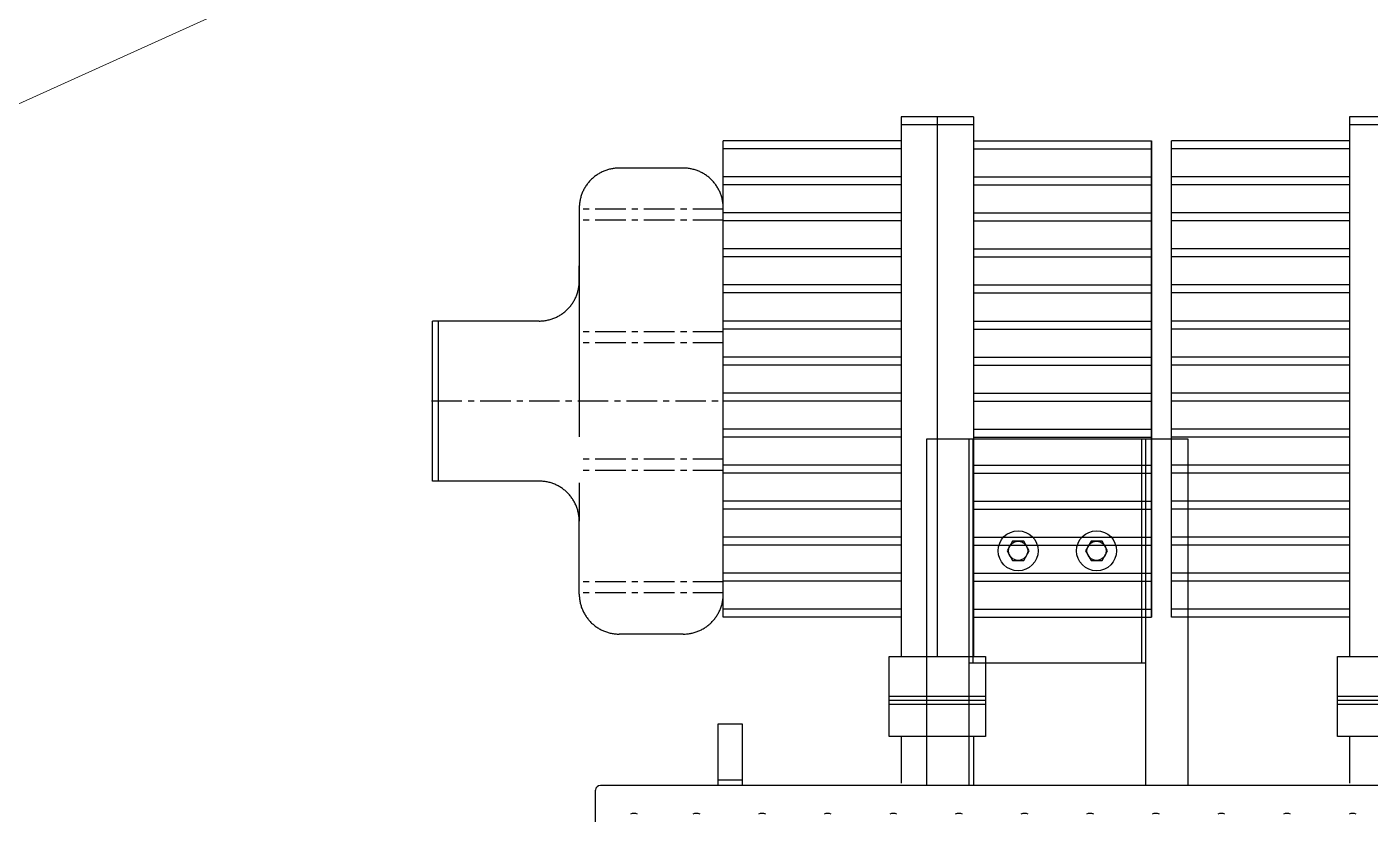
# Model space of a CAD drawing. Extents: x 54056 to 359947, y -41534 to 373650.
# Drawn here: x 78827 to 80506, y -28412 to -27429 of the extents above; entities that cross this region are included whole.
import ezdxf

# ---------------------------------------------------------------- set-up
doc = ezdxf.new("R2010")
doc.units = 0
doc.header["$LTSCALE"] = 3
doc.header["$MEASUREMENT"] = 0
doc.linetypes.add('CENTER', pattern=[50.8, 31.75, -6.35, 6.35, -6.35])
doc.linetypes.add('CENTERX2', pattern=[20.32, 12.7, -2.54, 2.54, -2.54])
doc.layers.get('0').update_dxf_attribs({"linetype": 'CONTINUOUS', "lineweight": 30})
doc.layers.add('02', color=1, linetype='CONTINUOUS', lineweight=18)
doc.layers.add('标注、文本', color=3, linetype='CONTINUOUS', lineweight=25)
doc.layers.add('02___PRT_ALL_AXES', color=7, linetype='CONTINUOUS')
doc.layers.add('1', color=6, linetype='CENTER')

# ---------------------------------------------------------------- blocks, each defined once
blk = doc.blocks.new('965821542')
at = {"color": 3, "ltscale": 2}
blk.add_line((176126.7, -208033.5), (175452.7, -208033.5), dxfattribs=at)
at = {"layer": '1', "color": 3, "ltscale": 8}
for p, q in [((175482.7, -207766), (176067.7, -207766)), ((176077.7, -207766), (175482.7, -207766)), ((175482.7, -207766), (176077.7, -207766)), ((175482.7, -207988.5), (175482.7, -207766)), ((175492.7, -207988.5), (175492.7, -207766)), ((175527.7, -207988.5), (175527.7, -207766)), ((175537.7, -207988.5), (175537.7, -207766)), ((175572.7, -207988.5), (175572.7, -207766)), ((175582.7, -207988.5), (175582.7, -207766)), ((175617.7, -207988.5), (175617.7, -207766)), ((175627.7, -207988.5), (175627.7, -207766)), ((175662.7, -207988.5), (175662.7, -207766)), ((175672.7, -207988.5), (175672.7, -207766)), ((175707.7, -207988.5), (175707.7, -207766)), ((175717.7, -207988.5), (175717.7, -207766)), ((175752.7, -207988.5), (175752.7, -207766)), ((175762.7, -207988.5), (175762.7, -207766)), ((175797.7, -207988.5), (175797.7, -207766)), ((175807.7, -207988.5), (175807.7, -207766)), ((175842.7, -207988.5), (175842.7, -207766)), ((175852.7, -207988.5), (175852.7, -207766)), ((175887.7, -207988.5), (175887.7, -207766)), ((175897.7, -207988.5), (175897.7, -207766)), ((175932.7, -207988.5), (175932.7, -207766)), ((175942.7, -207988.5), (175942.7, -207766)), ((175977.7, -207988.5), (175977.7, -207766)), ((175987.7, -207988.5), (175987.7, -207766)), ((176022.7, -207988.5), (176022.7, -207766)), ((176032.7, -207988.5), (176032.7, -207766)), ((176067.7, -207988.5), (176067.7, -207766)), ((176077.7, -207988.5), (176077.7, -207766)), ((176176.7, -207973.5), (176176.7, -208093.5)), ((176181.7, -207973.5), (176181.7, -208093.5)), ((176186.7, -207973.5), (176186.7, -208093.5)), ((175452.7, -207988.5), (176126.7, -207988.5)), ((176226.7, -207988.5), (176287.7, -207988.5)), ((176287.7, -207988.5), (176287.7, -208078.5)), ((175452.7, -208078.5), (176126.7, -208078.5)), ((175482.7, -208078.5), (175482.7, -208301)), ((175492.7, -208078.5), (175492.7, -208301)), ((175527.7, -208078.5), (175527.7, -208301)), ((175537.7, -208078.5), (175537.7, -208301)), ((175572.7, -208078.5), (175572.7, -208301)), ((175582.7, -208078.5), (175582.7, -208301)), ((175617.7, -208078.5), (175617.7, -208301)), ((175627.7, -208078.5), (175627.7, -208301)), ((175662.7, -208078.5), (175662.7, -208301)), ((175672.7, -208078.5), (175672.7, -208301)), ((175707.7, -208078.5), (175707.7, -208301)), ((175717.7, -208078.5), (175717.7, -208301)), ((175752.7, -208078.5), (175752.7, -208301)), ((175762.7, -208078.5), (175762.7, -208301)), ((175797.7, -208078.5), (175797.7, -208301)), ((175807.7, -208078.5), (175807.7, -208301)), ((175842.7, -208078.5), (175842.7, -208301)), ((175852.7, -208078.5), (175852.7, -208301)), ((175887.7, -208078.5), (175887.7, -208301)), ((175897.7, -208078.5), (175897.7, -208301)), ((175932.7, -208078.5), (175932.7, -208301)), ((175942.7, -208078.5), (175942.7, -208301)), ((175977.7, -208078.5), (175977.7, -208301)), ((175987.7, -208078.5), (175987.7, -208301)), ((176022.7, -208078.5), (176022.7, -208301)), ((176032.7, -208078.5), (176032.7, -208301)), ((176067.7, -208078.5), (176067.7, -208301)), ((176077.7, -208078.5), (176077.7, -208301)), ((176226.7, -208078.5), (176285, -208078.5)), ((176077.7, -208301), (175482.7, -208301))]:
    blk.add_line(p, q, dxfattribs=at)
at = {"layer": '1', "color": 3, "ltscale": 4}
for p, q in [((175452.7, -207988.5), (175452.7, -208078.5)), ((175462.7, -207988.5), (175462.7, -208078.5))]:
    blk.add_line(p, q, dxfattribs=at)
at = {"layer": '1', "color": 3, "ltscale": 8}
blk.add_lwpolyline([(176126.7, -207973.5), (176226.7, -207973.5), (176226.7, -208093.5), (176126.7, -208093.5)], close=True, dxfattribs=at)
blk = doc.blocks.new('10000风机主视图')
at = {"layer": '1', "color": 3, "ltscale": 3}
for p, q in [((-34193.9, -55180.6), (-34113.9, -55180.6)), ((-34193.9, -55180.6), (-34113.9, -55180.6)), ((-34193.9, -55180.6), (-34113.9, -55180.6)), ((-34243.9, -55230.6), (-34243.9, -55712.6)), ((-34243.9, -55230.6), (-34243.9, -55712.6)), ((-34243.9, -55230.6), (-34243.9, -55712.6)), ((-34063.9, -55230.6), (-34063.9, -55321.6)), ((-34063.9, -55230.6), (-34063.9, -55321.6)), ((-34063.9, -55230.6), (-34063.9, -55321.6)), ((-34063.9, -55712.6), (-34063.9, -55321.6)), ((-34063.9, -55712.6), (-34063.9, -55321.6)), ((-34063.9, -55712.6), (-34063.9, -55321.6)), ((-34013.9, -55371.6), (-33880.4, -55371.6)), ((-34013.9, -55371.6), (-33880.4, -55371.6)), ((-34013.9, -55371.6), (-33880.4, -55371.6)), ((-33887.9, -55371.6), (-33887.9, -55571.6)), ((-33887.9, -55371.6), (-33887.9, -55571.6)), ((-33887.9, -55371.6), (-33887.9, -55571.6)), ((-33880.4, -55371.6), (-33880.4, -55571.6)), ((-33880.4, -55371.6), (-33880.4, -55571.6)), ((-33880.4, -55371.6), (-33880.4, -55571.6)), ((-34013.9, -55571.6), (-33880.4, -55571.6)), ((-34013.9, -55571.6), (-33880.4, -55571.6)), ((-34013.9, -55571.6), (-33880.4, -55571.6)), ((-34063.9, -55621.6), (-34063.9, -55640.5)), ((-34063.9, -55621.6), (-34063.9, -55640.5)), ((-34063.9, -55621.6), (-34063.9, -55640.5)), ((-34193.9, -55762.6), (-34113.9, -55762.6)), ((-34193.9, -55762.6), (-34113.9, -55762.6)), ((-34193.9, -55762.6), (-34113.9, -55762.6))]:
    blk.add_line(p, q, dxfattribs=at)
at = {"layer": '1', "color": 3, "linetype": 'CENTERX2', "lineweight": 25}
for p, q in [((-34243.9, -55231.9), (-34063.9, -55231.9)), ((-34243.9, -55231.9), (-34063.9, -55231.9)), ((-34243.9, -55231.9), (-34063.9, -55231.9)), ((-34243.9, -55245.8), (-34063.9, -55245.8)), ((-34243.9, -55245.8), (-34063.9, -55245.8)), ((-34243.9, -55245.8), (-34063.9, -55245.8)), ((-34243.9, -55385.1), (-34063.9, -55385.1)), ((-34243.9, -55385.1), (-34063.9, -55385.1)), ((-34243.9, -55385.1), (-34063.9, -55385.1)), ((-34243.9, -55398.9), (-34063.9, -55398.9)), ((-34243.9, -55398.9), (-34063.9, -55398.9)), ((-34243.9, -55398.9), (-34063.9, -55398.9)), ((-34344.1, -55471.6), (-33878.7, -55471.6)), ((-34344.1, -55471.6), (-33878.7, -55471.6)), ((-34344.1, -55471.6), (-33878.7, -55471.6)), ((-34243.9, -55544.3), (-34063.9, -55544.3)), ((-34243.9, -55544.3), (-34063.9, -55544.3)), ((-34243.9, -55544.3), (-34063.9, -55544.3)), ((-34243.9, -55558.1), (-34063.9, -55558.1)), ((-34243.9, -55558.1), (-34063.9, -55558.1)), ((-34243.9, -55558.1), (-34063.9, -55558.1)), ((-34243.9, -55697.5), (-34063.9, -55697.5)), ((-34243.9, -55697.5), (-34063.9, -55697.5)), ((-34243.9, -55697.5), (-34063.9, -55697.5)), ((-34243.9, -55711.3), (-34063.9, -55711.3)), ((-34243.9, -55711.3), (-34063.9, -55711.3)), ((-34243.9, -55711.3), (-34063.9, -55711.3))]:
    blk.add_line(p, q, dxfattribs=at)
at = {"layer": '1', "color": 3, "ltscale": 3}
for centre, start, end in [((-34193.9, -55230.6), 90, 180), ((-34193.9, -55230.6), 90, 180), ((-34193.9, -55230.6), 90, 180), ((-34113.9, -55230.6), 0, 90), ((-34113.9, -55230.6), 0, 90), ((-34113.9, -55230.6), 0, 90), ((-34013.9, -55321.6), 180, 270), ((-34013.9, -55321.6), 180, 270), ((-34013.9, -55321.6), 180, 270), ((-34013.9, -55621.6), 90, 180), ((-34013.9, -55621.6), 90, 180), ((-34013.9, -55621.6), 90, 180), ((-34193.9, -55712.6), 180, 270), ((-34193.9, -55712.6), 180, 270), ((-34193.9, -55712.6), 180, 270), ((-34113.9, -55712.6), 270, 0), ((-34113.9, -55712.6), 270, 0), ((-34113.9, -55712.6), 270, 0)]:
    blk.add_arc(centre, 50, start, end, dxfattribs=at)

msp = doc.modelspace()

# ---------------------------------------------------------------- linework, layer by layer
at = {"color": 7, "linetype": 'Continuous'}
for p, q in [((79951.75, -28376.23), (79951.75, -27943.23)), ((79951.75, -27943.23), (80277.75, -27943.23)), ((80004.75, -28376.23), (80004.75, -27943.23)), ((80009.75, -28223.23), (80009.75, -27943.23)), ((80219.75, -27943.23), (80219.75, -28223.23)), ((80224.75, -27943.23), (80224.75, -28376.23)), ((80277.75, -27943.23), (80277.75, -28376.23)), ((80004.75, -28223.23), (80017.828, -28223.23)), ((80017.828, -28223.23), (80224.75, -28223.23)), ((79690.75, -28299.23), (79720.75, -28299.23)), ((79690.75, -28376.23), (79690.75, -28299.23)), ((79720.75, -28299.23), (79720.75, -28376.23)), ((79537.75, -29404.23), (79537.75, -28382.23)), ((81505.75, -28376.23), (79543.75, -28376.23)), ((79690.75, -28369.23), (79720.75, -28369.23))]:
    msp.add_line(p, q, dxfattribs=at)
for centre, radius, start, end in [((80065.75, -28083.23), 12.2, 139.910755, 159.658268), ((80065.75, -28083.23), 12.2, 80.112572, 99.819214), ((80065.75, -28083.23), 12.2, 20.354915, 40.150174), ((80163.75, -28083.23), 12.2, 139.910755, 159.658268), ((80163.75, -28083.23), 12.2, 80.112572, 99.819214), ((80163.75, -28083.23), 12.2, 20.354915, 40.150174), ((80065.75, -28083.23), 12.2, 200.309021, 219.998275), ((80065.75, -28083.23), 12.2, 260.263773, 280.025048), ((80065.75, -28083.23), 12.2, 319.747452, 339.63717), ((80163.75, -28083.23), 12.2, 200.309021, 219.998275), ((80163.75, -28083.23), 12.2, 260.263773, 280.025048), ((80163.75, -28083.23), 12.2, 319.747452, 339.63717), ((79543.75, -28382.23), 6, 90, 180)]:
    msp.add_arc(centre, radius, start, end, dxfattribs=at)
at = {"layer": '02'}
msp.add_line((78687.911, -27583.08), (80401.173, -26808.752), dxfattribs=at)
at = {"layer": '02___PRT_ALL_AXES', "color": 7, "linetype": 'Continuous'}
for p, q in [((80058.822, -28071.23), (80051.894, -28083.23)), ((80051.894, -28083.23), (80058.822, -28095.23)), ((80072.678, -28071.23), (80058.822, -28071.23)), ((80079.606, -28083.23), (80072.678, -28071.23)), ((80072.678, -28095.23), (80079.606, -28083.23)), ((80156.822, -28071.23), (80149.894, -28083.23)), ((80149.894, -28083.23), (80156.822, -28095.23)), ((80170.678, -28071.23), (80156.822, -28071.23)), ((80177.606, -28083.23), (80170.678, -28071.23)), ((80170.678, -28095.23), (80177.606, -28083.23)), ((80058.822, -28095.23), (80072.678, -28095.23)), ((80156.822, -28095.23), (80170.678, -28095.23))]:
    msp.add_line(p, q, dxfattribs=at)
for centre, radius in [((80065.75, -28083.23), 25), ((80163.75, -28083.23), 25), ((80065.75, -28083.23), 12), ((80163.75, -28083.23), 12)]:
    msp.add_circle(centre, radius, dxfattribs=at)
for centre in [(79585.75, -28423.23), (79663.75, -28423.23), (79745.75, -28423.23), (79827.75, -28423.23), (79909.75, -28423.23), (79991.75, -28423.23), (80073.75, -28423.23), (80155.75, -28423.23), (80237.75, -28423.23), (80319.75, -28423.23), (80401.75, -28423.23), (80483.75, -28423.23)]:
    msp.add_arc(centre, 12, 67.934617, 112.065383, dxfattribs=at)

# ---------------------------------------------------------------- block references
at = {"color": 4, "linetype": 'Continuous', "rotation": 180}
msp.add_blockref('10000风机主视图', (45453.369, -83367.821), dxfattribs=at)
at = {"layer": '标注、文本', "rotation": 270}
for p in [(287998.284, 147911.5), (288558.284, 147911.5)]:
    msp.add_blockref('965821542', p, dxfattribs=at)

doc.saveas('drawing.dxf')
